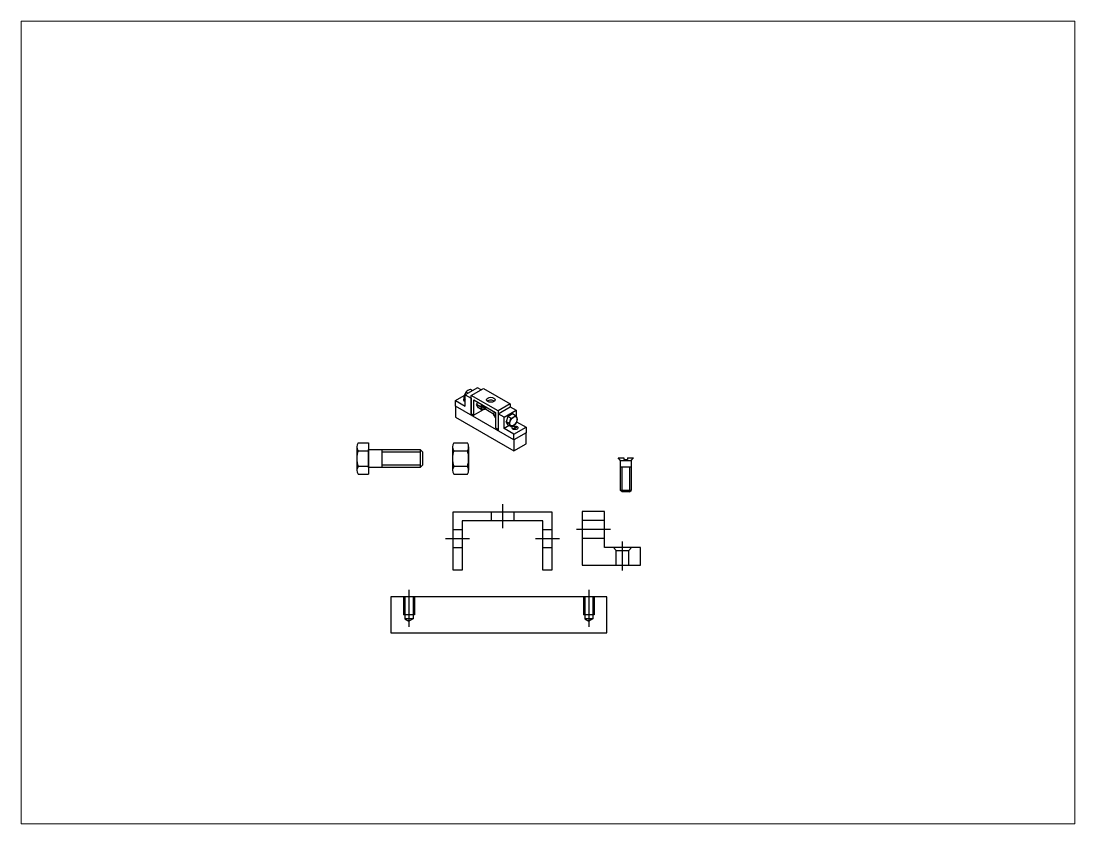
# Paper-space layout 'Layout1' of a CAD drawing. Header units: millimetres. Extents: x 27 to 240, y 20 to 183.
# The model-space entities are those that its viewports show. They can reach past a viewport. Long polylines and large blocks are cut down to what shows.
import ezdxf

# ---------------------------------------------------------------- set-up
doc = ezdxf.new("R2010")
doc.units = ezdxf.units.MM
doc.header["$LTSCALE"] = 0.5
doc.linetypes.add('CENTER', pattern=[50.8, 31.75, -6.35, 6.35, -6.35])
doc.linetypes.add('HIDDEN', pattern=[9.525, 6.35, -3.175])
for name, color, linetype in [('Center', 7, 'CENTER'), ('Hidden', 5, 'HIDDEN'), ('Visible', 1, 'Continuous')]:
    doc.layers.add(name, color=color, linetype=linetype)

msp = doc.modelspace()

# ---------------------------------------------------------------- linework, layer by layer
at = {"layer": 'Center'}
for p, q in [((196, 209), (196, 182.3)), ((316.2, 181.1), (278.1, 181.1)), ((159.3, 170.6), (132.6, 170.6)), ((259.3, 170.6), (232.6, 170.6)), ((329.5, 135.4), (329.5, 167.7)), ((91.9, 114), (91.9, 72.8)), ((291.9, 114), (291.9, 72.8))]:
    msp.add_line(p, q, dxfattribs=at)
at = {"layer": 'Hidden'}
for p, q in [((61.8, 267.4), (104.4, 267.4)), ((104.4, 252.4), (61.8, 252.4)), ((328.9, 224.4), (328.9, 250.8)), ((337.4, 250.8), (337.4, 224.4)), ((183.5, 200.6), (183.5, 190.6)), ((208.5, 200.6), (208.5, 190.6)), ((309.5, 191.1), (284.5, 191.1)), ((151, 180.6), (141, 180.6)), ((251, 180.6), (241, 180.6)), ((309.5, 171.1), (284.5, 171.1)), ((151, 160.6), (141, 160.6)), ((251, 160.6), (241, 160.6)), ((319.5, 161.1), (322.5, 157.7)), ((322.5, 141.1), (322.5, 157.7)), ((322.5, 157.7), (336.5, 157.7)), ((339.5, 161.1), (336.5, 157.7)), ((336.5, 141.1), (336.5, 157.7)), ((85.9, 106), (85.9, 86)), ((87.4, 106), (87.4, 81.5)), ((96.4, 106), (96.4, 81.5)), ((97.9, 106), (97.9, 86)), ((97.9, 106), (97.9, 86)), ((97.9, 106), (97.9, 86)), ((285.9, 106), (285.9, 86)), ((287.4, 106), (287.4, 81.5)), ((296.4, 106), (296.4, 81.5)), ((297.9, 106), (297.9, 86)), ((297.9, 106), (297.9, 86)), ((297.9, 106), (297.9, 86)), ((97.9, 86), (85.9, 86)), ((297.9, 86), (285.9, 86)), ((96.4, 81.5), (87.4, 81.5)), ((87.4, 81.5), (91.9, 78.9)), ((96.4, 81.5), (91.9, 78.9)), ((287.4, 81.5), (291.9, 78.9)), ((296.4, 81.5), (287.4, 81.5)), ((296.4, 81.5), (291.9, 78.9))]:
    msp.add_line(p, q, dxfattribs=at)
at = {"layer": 'Visible'}
for p, q in [((143.6, 324.6), (153.4, 330.2)), ((168, 338.6), (154.5, 330.8)), ((154.5, 318.3), (154.5, 330.8)), ((154.5, 330.8), (161.2, 326.9)), ((157.3, 332.5), (155.1, 333.7)), ((162.4, 335.4), (160.2, 336.6)), ((161.2, 330), (174.8, 337.8)), ((191, 312.8), (161.2, 330)), ((161.2, 309.7), (161.2, 330)), ((172.1, 336.3), (168, 338.6)), ((174.8, 337.8), (204.5, 320.7)), ((143.6, 324.6), (154.5, 318.3)), ((143.6, 318.3), (143.6, 324.6)), ((208.6, 280.8), (143.6, 318.3)), ((143.6, 318.3), (143.6, 305.8)), ((154.5, 327.1), (153.1, 327.9)), ((153.1, 324.1), (154.5, 324.9)), ((153.7, 323.8), (154.5, 324.2)), ((161.2, 326.9), (161.2, 308.2)), ((163.9, 325.3), (188.3, 311.3)), ((163.9, 308.2), (163.9, 325.3)), ((168, 323), (167, 320)), ((171.4, 317.4), (167, 320)), ((169.1, 316.5), (167, 320)), ((174.9, 316.1), (174.1, 316.6)), ((176.6, 316.3), (177.5, 316.8)), ((204.5, 320.7), (191, 312.8)), ((191, 309.7), (204.5, 317.5)), ((204.5, 320.7), (204.5, 317.5)), ((204.5, 317.5), (211.3, 313.6)), ((143.6, 305.8), (208.6, 268.3)), ((161.2, 309.7), (163.9, 308.2)), ((162.6, 308.9), (161.2, 308.2)), ((174.3, 314.2), (163.9, 308.2)), ((173.5, 313.9), (169.1, 316.5)), ((186.1, 309.4), (176.3, 315.1)), ((188.3, 307.6), (186.1, 308.8)), ((188.3, 311.3), (188.3, 294.1)), ((191, 312.8), (191, 309.7)), ((191, 309.7), (191, 291)), ((197.8, 305.8), (191, 309.7)), ((197.8, 305.8), (211.3, 313.6)), ((197.8, 293.3), (197.8, 305.8)), ((202, 306.7), (200, 300.8)), ((202, 306.7), (207, 309.6)), ((205.2, 304.8), (202, 306.7)), ((210.2, 307.7), (207, 309.6)), ((211.3, 313.6), (211.3, 306.5)), ((188.3, 294.1), (191, 292.5)), ((203.4, 296.6), (197.8, 293.3)), ((208.6, 287.1), (197.8, 293.3)), ((203.1, 299), (200, 300.8)), ((202, 297.3), (200, 300.8)), ((205.2, 295.5), (202, 297.3)), ((207.2, 292.9), (212, 295.7)), ((207.8, 292.5), (212.7, 295.3)), ((208.6, 287.1), (222.1, 294.9)), ((211.6, 300.9), (222.1, 294.9)), ((222.1, 294.9), (222.1, 288.6)), ((222.1, 288.6), (208.6, 280.8)), ((208.6, 280.8), (208.6, 287.1)), ((222.1, 276.1), (222.1, 288.6)), ((33.9, 272.9), (33.9, 246.9)), ((35.3, 277.3), (46.9, 277.3)), ((46.9, 277.3), (46.9, 242.6)), ((46.9, 269.9), (104.4, 269.9)), ((46.9, 249.9), (46.9, 269.9)), ((61.8, 269.9), (61.8, 249.9)), ((106.9, 267.4), (104.4, 269.9)), ((104.4, 269.9), (104.4, 249.9)), ((140.3, 272.9), (140.3, 246.9)), ((141.7, 277.3), (156.9, 277.3)), ((158.3, 272.9), (158.3, 246.9)), ((208.6, 280.8), (208.6, 268.3)), ((208.6, 268.3), (222.1, 276.1)), ((35.3, 268.6), (46.9, 268.6)), ((106.9, 267.4), (106.9, 252.4)), ((141.7, 268.6), (156.9, 268.6)), ((324.6, 260.6), (331.1, 260.6)), ((327.1, 257.7), (324.6, 260.6)), ((331.1, 260.6), (331.1, 258.9)), ((331.1, 258.9), (335.1, 258.9)), ((335.1, 260.6), (335.1, 258.9)), ((335.1, 260.6), (341.6, 260.6)), ((339.1, 257.7), (341.6, 260.6)), ((35.3, 251.3), (46.9, 251.3)), ((104.4, 249.9), (46.9, 249.9)), ((106.9, 252.4), (104.4, 249.9)), ((141.7, 251.3), (156.9, 251.3)), ((327.1, 224.4), (327.1, 257.7)), ((327.1, 257.7), (339.1, 257.7)), ((327.1, 250.8), (339.1, 250.8)), ((339.1, 257.7), (339.1, 224.4)), ((35.3, 242.6), (46.9, 242.6)), ((141.7, 242.6), (156.9, 242.6)), ((328.9, 222.7), (327.1, 224.4)), ((339.1, 224.4), (327.1, 224.4)), ((337.4, 222.7), (339.1, 224.4)), ((337.4, 222.7), (328.9, 222.7)), ((141, 135.6), (141, 200.6)), ((141, 200.6), (251, 200.6)), ((251, 200.6), (251, 135.6)), ((284.5, 201.1), (284.5, 141.1)), ((309.5, 201.1), (284.5, 201.1)), ((309.5, 161.1), (309.5, 201.1)), ((241, 190.6), (151, 190.6)), ((151, 190.6), (151, 135.6)), ((241, 135.6), (241, 190.6)), ((349.5, 161.1), (309.5, 161.1)), ((349.5, 141.1), (349.5, 161.1)), ((284.5, 141.1), (349.5, 141.1)), ((151, 135.6), (141, 135.6)), ((251, 135.6), (241, 135.6)), ((311.9, 106), (71.9, 106)), ((71.9, 106), (71.9, 66)), ((311.9, 66), (311.9, 106)), ((71.9, 66), (311.9, 66))]:
    msp.add_line(p, q, dxfattribs=at)
for centre, radius, start, end in [((162, 328), 8.89, 140.2289, 180.8384), ((161.6, 328.5), 8.31, 99.9658, 141.7885), ((159.8, 329.6), 6.89, 194.0144, 219.5473), ((164.2, 323.2), 9.16, 321.0348, 340.7417), ((165.8, 311.7), 8.03, 16.3964, 45.9238), ((171.3, 323.6), 9.86, 282.5482, 317.0185), ((168.9, 323.6), 11.7, 325.0894, 325.3745), ((195, 309), 8.89, 158.6746, 180.8384), ((192.8, 310.5), 6.89, 194.0144, 229.2398), ((203, 314.6), 9.98, 282.6831, 316.7448), ((203.5, 301.1), 9.44, 19.8691, 44.6264), ((196, 304.8), 9.16, 321.0348, 0.3953), ((197.5, 293.2), 8.03, 16.3964, 45.9238), ((203.1, 305.1), 9.86, 282.5482, 317.0185), ((200.7, 305.1), 11.7, 325.0894, 355.9996), ((41.4, 272.9), 7.5, 144.7356, 215.2644), ((147.8, 272.9), 7.5, 144.7356, 215.2644), ((150.8, 272.9), 7.5, 324.7356, 35.2644), ((62.1, 259.9), 28.2, 162.0925, 197.9075), ((168.5, 259.9), 28.2, 162.0925, 197.9075), ((130.1, 259.9), 28.2, 342.0925, 17.9075), ((41.4, 246.9), 7.5, 144.7356, 215.2644), ((147.8, 246.9), 7.5, 144.7356, 215.2644), ((150.8, 246.9), 7.5, 324.7356, 35.2644)]:
    msp.add_arc(centre, radius, start, end, dxfattribs=at)
for centre, major_axis, start_param, end_param in [((155.8, 325.3), (-3.44, 0), 5.464004, 7.450267), ((176.4, 319.8), (-2.87, -4.97), 4.964634, 7.601737), ((176.1, 319.9), (-1.91, -3.31), 5.073756, 6.313627), ((176.8, 319.5), (-1.91, -3.31), 5.073756, 7.013387), ((177.5, 319.1), (-1.44, -2.49), 5.203272, 7.363099), ((182.9, 322.2), (-4.78, 0), 3.742857, 5.681921), ((188.3, 312.8), (-1.44, -2.49), 5.203272, 5.653048), ((189, 312.5), (-1.91, -3.31), 5.073756, 5.570765)]:
    msp.add_ellipse(centre, major_axis=major_axis, ratio=0.57735, start_param=start_param, end_param=end_param, dxfattribs=at)
for centre, major_axis in [((182.9, 325.3), (-4.78, 0)), ((208.2, 301.4), (-2.87, -4.97)), ((209.9, 294.1), (-3.44, 0))]:
    msp.add_ellipse(centre, major_axis=major_axis, ratio=0.57735, dxfattribs=at)

psp = doc.layouts.get("Layout1")

# ---------------------------------------------------------------- viewports
at = {"layer": 'Visible'}
psp.add_viewport(center=(133.35, 101.6), size=(213.36, 162.56), view_center_point=(246.57, 300), view_height=893.2666, dxfattribs=at)

doc.saveas('drawing.dxf')
